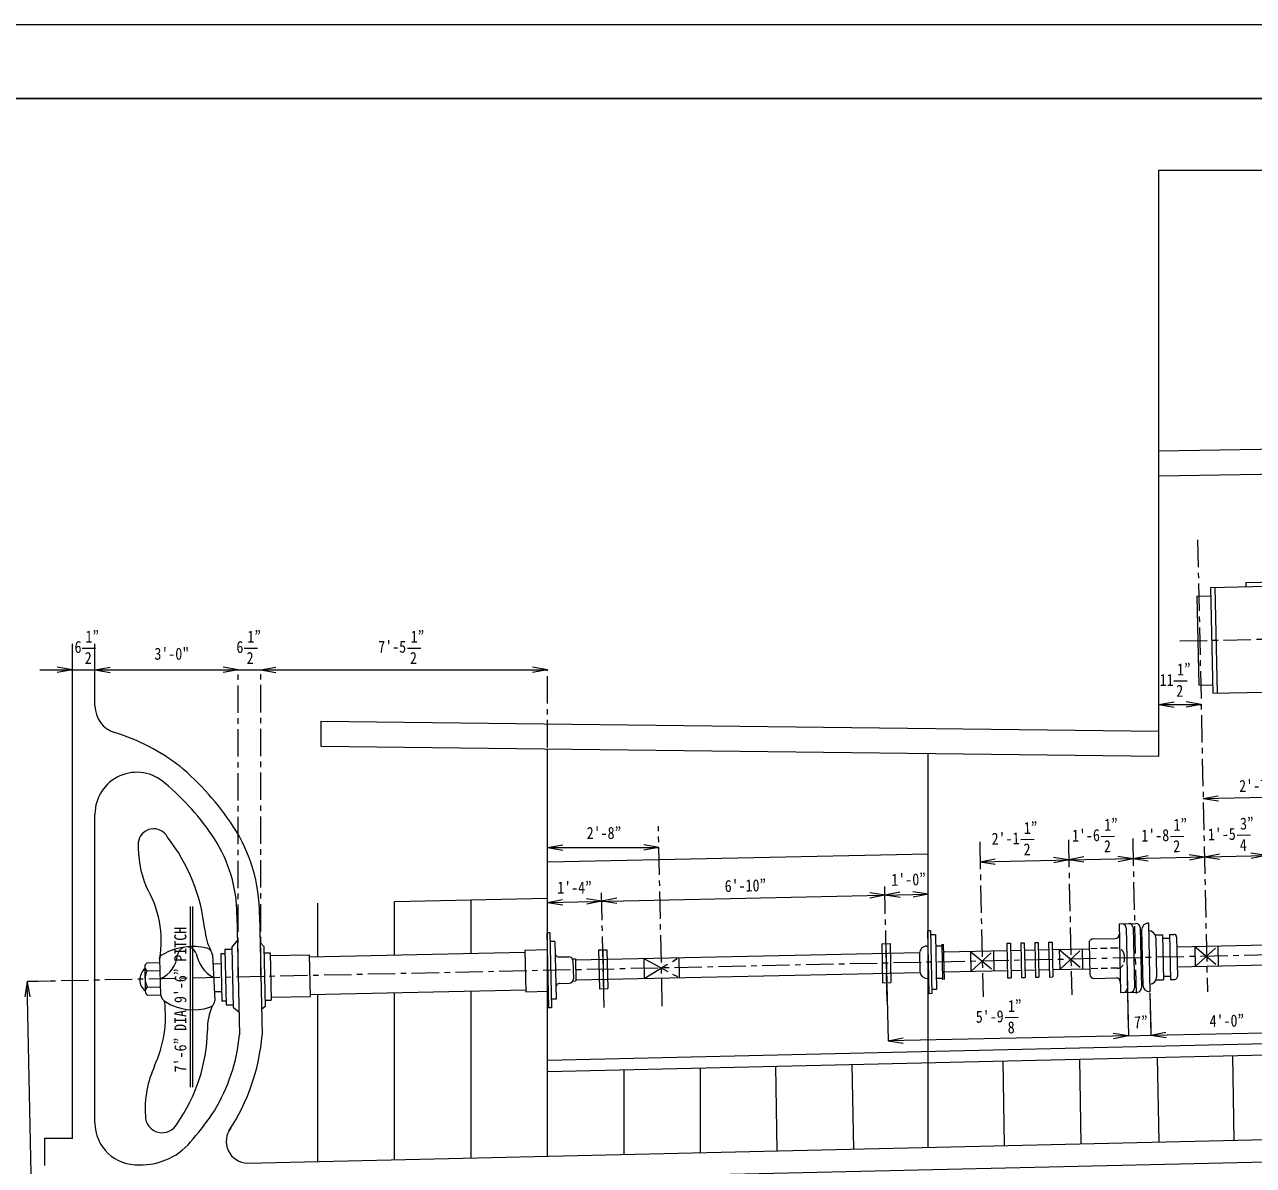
# Model space of a CAD drawing. Units: millimetres, scale not verified. Extents: x -4089 to 4089, y -2931 to 2931.
# Drawn here: x -2771 to -528, y 847 to 2931 of the extents above; entities that cross this region are included whole.
import ezdxf
from ezdxf.enums import TextEntityAlignment as Align

# ---------------------------------------------------------------- set-up
doc = ezdxf.new("R2010")
doc.units = ezdxf.units.MM
doc.header["$LTSCALE"] = 10
doc.linetypes.add('CHAIN1', pattern=[8, 5, -1, 1, -1])
doc.linetypes.add('DASHED1', pattern=[1.8, 1.2, -0.6])
for name, color, linetype, lineweight in [('0-0_0', 3, 'Continuous', 18), ('0-1_芯', 4, 'CHAIN1', 18), ('0-2_寸法', 2, 'Continuous', 18), ('0-F', 3, 'Continuous', 25)]:
    doc.layers.add(name, color=color, linetype=linetype, lineweight=lineweight)
doc.styles.add('ＭＳ ゴシック', font='')
doc.styles.get('ＭＳ ゴシック').set_extended_font_data('MS Gothic')

msp = doc.modelspace()

# ---------------------------------------------------------------- linework, layer by layer
at = {"layer": '0-0_0'}
for p, q in [((-700.88, 1594.91), (-700.88, 2664.9)), ((-700.88, 2664.9), (-243.68, 2664.9)), ((-700.88, 2152.44), (889.16, 2178.26)), ((-700.88, 2106.72), (889.16, 2132.54)), ((-606.62, 1902.85), (142.51, 1919)), ((-542.2, 1911.86), (-542.04, 1904.24)), ((-631.69, 1887.07), (-606.29, 1887.61)), ((-631.69, 1887.07), (-628.18, 1724.54)), ((-606.62, 1902.85), (-602.46, 1709.86)), ((-599, 1903.02), (-594.84, 1710.02)), ((-2684.25, 896.77), (-2684.25, 1799.79)), ((-2642.97, 1686.61), (-2642.97, 1799.79)), ((-628.18, 1724.54), (-602.79, 1725.09)), ((-602.46, 1709.86), (146.67, 1726.01)), ((-2230.65, 1658.98), (-700.88, 1640.63)), ((-2230.65, 1658.98), (-2230.65, 1613.26)), ((-2230.65, 1613.26), (-700.88, 1594.91)), ((-1816.84, 864.5), (-1816.84, 1608.3)), ((-1122.15, 880.54), (-1122.15, 1599.96)), ((-2642.97, 924.88), (-2642.97, 1489.13)), ((-1816.84, 1401.63), (-1122.15, 1416.6)), ((-2235.94, 1228.77), (-2235.94, 1326.55)), ((-2096.24, 1329.56), (-1816.84, 1335.59)), ((-2096.24, 1231.78), (-2096.24, 1329.56)), ((-1956.54, 1234.79), (-1956.54, 1332.57)), ((-2383.89, 1305.24), (-2379.16, 1085.9)), ((-2342.62, 1305.24), (-2337.89, 1085.9)), ((-773.6, 1288.72), (-742.87, 1289.37)), ((-773.6, 1288.72), (-770.89, 1163.34)), ((-760.73, 1281.37), (-758.36, 1171.23)), ((-747.78, 1281.65), (-745.41, 1171.51)), ((-735.09, 1281.92), (-732.71, 1171.78)), ((-720.01, 1289.87), (-717.31, 1164.49)), ((-2393.09, 1245.69), (-2382.88, 1258.06)), ((-1812.6, 1272.18), (-1818.32, 1272.05)), ((-1818.32, 1272.05), (-1815.36, 1134.96)), ((-1812.6, 1272.18), (-1809.64, 1135.08)), ((-1803.68, 1256.51), (-1812.26, 1256.33)), ((-1803.68, 1256.51), (-1801.41, 1151.11)), ((-1117.67, 1275.98), (-1123.38, 1275.86)), ((-1123.38, 1275.86), (-1120.91, 1161.09)), ((-1117.67, 1275.98), (-1115.19, 1161.21)), ((-1108.93, 1268.54), (-1117.5, 1268.36)), ((-1108.93, 1268.54), (-1106.78, 1169.01)), ((-820.98, 1261.02), (-780.64, 1261.89)), ((-732.44, 1276.9), (-730.28, 1176.91)), ((-707.91, 1268.54), (-694.15, 1268.83)), ((-706.74, 1263.48), (-705.19, 1191.43)), ((-694.15, 1268.83), (-692.38, 1186.62)), ((-694.02, 1262.49), (-681.32, 1262.76)), ((-681.46, 1269.11), (-673.84, 1269.27)), ((-681.46, 1269.11), (-679.69, 1186.89)), ((-668.65, 1264.3), (-667.1, 1192.25)), ((-2405.8, 1233.99), (-2413.42, 1233.82)), ((-2413.42, 1233.82), (-2411.56, 1147.51)), ((-2393.01, 1241.88), (-2405.96, 1241.6)), ((-2405.96, 1241.6), (-2403.77, 1140.05)), ((-2393.09, 1245.69), (-2390.74, 1136.52)), ((-2334.76, 1246.95), (-2341.52, 1254.46)), ((-2334.76, 1246.95), (-2332.4, 1137.78)), ((-2334.51, 1235.53), (-2323.08, 1235.77)), ((-2323.08, 1235.77), (-2321.22, 1149.45)), ((-2251.81, 1228.43), (-1858.2, 1236.91)), ((-1858.28, 1240.72), (-1817.66, 1241.6)), ((-1858.28, 1240.72), (-1856.64, 1164.54)), ((-1765.87, 1222.87), (-1137.77, 1236.41)), ((-1723.62, 1241.07), (-1708.39, 1241.4)), ((-1723.62, 1241.07), (-1722.09, 1169.99)), ((-1716, 1241.24), (-1714.47, 1170.15)), ((-1708.39, 1241.4), (-1706.85, 1170.32)), ((-1206.73, 1252.22), (-1191.5, 1252.55)), ((-1206.73, 1252.22), (-1205.2, 1181.13)), ((-1199.11, 1252.38), (-1197.58, 1181.29)), ((-1191.5, 1252.55), (-1189.96, 1181.46)), ((-1137.74, 1234.91), (-1137.02, 1201.4)), ((-1125.32, 1247.88), (-1122.15, 1247.95)), ((-1108.49, 1248.24), (-1097.06, 1248.49)), ((-1097.13, 1251.43), (-1095.73, 1186.64)), ((-1094.59, 1251.49), (-1093.19, 1186.69)), ((-1094.28, 1237.35), (-978.06, 1239.85)), ((-1044.7, 1238.22), (-1043.91, 1201.7)), ((-1003.06, 1239.32), (-1002.27, 1202.8)), ((-978.35, 1253.33), (-972.01, 1253.47)), ((-978.35, 1253.33), (-976.99, 1189.86)), ((-972.01, 1253.47), (-970.64, 1190)), ((-971.71, 1239.99), (-952.68, 1240.4)), ((-952.97, 1253.88), (-946.62, 1254.02)), ((-952.97, 1253.88), (-951.6, 1190.41)), ((-946.62, 1254.02), (-945.25, 1190.54)), ((-946.33, 1240.54), (-927.29, 1240.95)), ((-927.58, 1254.43), (-921.23, 1254.56)), ((-927.58, 1254.43), (-926.21, 1190.96)), ((-921.23, 1254.56), (-919.86, 1191.09)), ((-920.94, 1241.09), (-901.9, 1241.5)), ((-902.19, 1254.97), (-895.84, 1255.11)), ((-902.19, 1254.97), (-900.82, 1191.5)), ((-895.84, 1255.11), (-894.47, 1191.64)), ((-895.55, 1241.63), (-828.22, 1243.08)), ((-882.81, 1241.71), (-882.03, 1205.19)), ((-841.17, 1242.81), (-840.39, 1206.29)), ((-828.44, 1253.24), (-827.21, 1196.41)), ((-668.27, 1246.53), (-465.74, 1250.9)), ((-635.22, 1247.05), (-634.43, 1210.53)), ((-593.58, 1248.14), (-592.79, 1211.63)), ((-2524.83, 1217.43), (-2548.03, 1216.93)), ((-2524.98, 1224.58), (-2523.57, 1159.08)), ((-2428.62, 1231.85), (-2424.44, 1148.83)), ((-2428.27, 1215.73), (-2413.03, 1216.06)), ((-2322.98, 1230.7), (-2251.89, 1232.24)), ((-2251.89, 1232.24), (-2250.25, 1156.05)), ((-1795.61, 1228.09), (-1778.19, 1228.47)), ((-1771.51, 1224.8), (-1765.92, 1224.92)), ((-1770.41, 1221.01), (-1769.69, 1188.01)), ((-1765.92, 1224.92), (-1765.04, 1184.3)), ((-1641.27, 1225.56), (-1640.49, 1189.04)), ((-1577.29, 1226.94), (-1576.5, 1190.42)), ((-667.48, 1210.02), (-464.95, 1214.38)), ((-2552.1, 1209.71), (-2551.15, 1165.62)), ((-2547.72, 1202.67), (-2524.52, 1203.17)), ((-1765.09, 1186.35), (-1136.99, 1199.89)), ((-1124.05, 1188.98), (-1122.15, 1189.02)), ((-1107.22, 1189.34), (-1095.79, 1189.59)), ((-1093.5, 1200.83), (-977.28, 1203.34)), ((-976.99, 1189.86), (-970.64, 1190)), ((-970.93, 1203.47), (-951.89, 1203.88)), ((-951.6, 1190.41), (-945.25, 1190.54)), ((-945.54, 1204.02), (-926.5, 1204.43)), ((-926.21, 1190.96), (-919.86, 1191.09)), ((-920.15, 1204.57), (-901.11, 1204.98)), ((-900.82, 1191.5), (-894.47, 1191.64)), ((-894.76, 1205.12), (-827.43, 1206.57)), ((-819.43, 1188.96), (-779.09, 1189.83)), ((-692.52, 1192.97), (-679.82, 1193.24)), ((-2547.08, 1172.84), (-2523.88, 1173.34)), ((-2250.33, 1159.86), (-1856.72, 1168.35)), ((-1794.57, 1179.86), (-1777.15, 1180.23)), ((-1770.63, 1184.18), (-1765.04, 1184.3)), ((-1722.09, 1169.99), (-1706.85, 1170.32)), ((-1205.2, 1181.13), (-1189.96, 1181.46)), ((-1106.78, 1169.01), (-1115.36, 1168.83)), ((-706.14, 1186.32), (-692.38, 1186.62)), ((-679.69, 1186.89), (-672.07, 1187.06)), ((-2546.77, 1158.58), (-2523.57, 1159.08)), ((-2425.25, 1164.99), (-2411.94, 1165.28)), ((-2403.94, 1147.67), (-2411.56, 1147.51)), ((-2332.65, 1149.21), (-2321.22, 1149.45)), ((-2321.33, 1154.52), (-2250.25, 1156.05)), ((-2235.94, 854.83), (-2235.94, 1160.17)), ((-2096.24, 858.05), (-2096.24, 1163.18)), ((-1956.54, 861.28), (-1956.54, 1166.2)), ((-1856.64, 1164.54), (-1816.02, 1165.41)), ((-1801.41, 1151.11), (-1809.99, 1150.93)), ((-1115.19, 1161.21), (-1120.91, 1161.09)), ((-770.89, 1163.34), (-740.17, 1164)), ((-2390.82, 1140.33), (-2403.77, 1140.05)), ((-2390.74, 1136.52), (-2380.07, 1127.8)), ((-2332.4, 1137.78), (-2338.88, 1132)), ((-1816.84, 1039.6), (2230.96, 1133.25)), ((-1809.64, 1135.08), (-1815.36, 1134.96)), ((-1816.84, 1019.27), (2230.96, 1112.92)), ((-1258.05, 877.4), (-1260.75, 1032.14)), ((-982.46, 883.77), (-985.16, 1038.52)), ((-842.79, 886.99), (-845.49, 1041.75)), ((-700.59, 890.27), (-703.29, 1045.04)), ((-563.46, 893.44), (-566.16, 1048.21)), ((-1677.14, 867.73), (-1677.14, 1022.51)), ((-1537.44, 870.95), (-1537.44, 1025.74)), ((-1397.75, 874.18), (-1400.45, 1028.91)), ((-2364.37, 851.86), (2230.08, 957.93)), ((-2593.79, 805.67), (2230.08, 917.29))]:
    msp.add_line(p, q, dxfattribs=at)
at = {"layer": '0-0_0', "color": 1, "linetype": 'DASHED1'}
for p, q in [((-777.4, 1244.18), (-828.22, 1243.08)), ((-764.43, 1231.76), (-764.19, 1220.63)), ((-776.61, 1207.66), (-827.43, 1206.57))]:
    msp.add_line(p, q, dxfattribs=at)
at = {"layer": '0-0_0'}
for points in [[(-542.2, 1911.86), (-321.33, 1916.62), (-321.16, 1909)], [(-2684.25, 896.77), (-2734.83, 896.77), (-2734.83, 847.48)]]:
    msp.add_lwpolyline(points, dxfattribs=at)
for centre, radius, start, end in [((-2592.17, 1686.61), 50.8, 180, 252.78022), ((-2719.23, 1276.67), 378.38, 52.19868, 72.78022), ((-2806.32, 1195.57), 496.26, 33.06957, 50.22409), ((-2566.77, 1489.13), 76.2, 47.4329, 180), ((-2806.32, 1195.57), 454.99, 33.06957, 50.22409), ((-2535.83, 1433.92), 28.32, 27.37479, 173.46311), ((-2637.89, 1305.24), 295.27, 0, 33.06957), ((-2366.68, 1430.65), 197.4, 178.11567, 202.06066), ((-2768.42, 1244.84), 327.53, 5.87482, 38.10194), ((-2637.89, 1305.24), 254, 0, 33.06957), ((-2712.05, 1257.9), 190.02, 349.89943, 31.26262), ((-768.35, 1281.21), 7.62, 1.23498, 91.23498), ((-755.62, 1281.26), 7.84, 2.83828, 91.4685), ((-742.7, 1281.76), 7.62, 1.23498, 91.23498), ((-719.74, 1277.17), 12.7, 91.23498, 181.23498), ((-2332.64, 1289.04), 110.49, 185.5458, 206.63467), ((-820.82, 1253.4), 7.62, 91.23498, 181.23498), ((-780.8, 1269.51), 7.62, 271.23498, 1.23498), ((-719.44, 1263.21), 12.7, 1.23498, 91.23498), ((-673.73, 1264.19), 5.08, 1.23498, 91.23498), ((-2464.67, 1137.02), 110.09, 76.12192, 118.83002), ((-2474.63, 1228.57), 18.14, 103.91619, 168.24561), ((-2476.36, 1227.6), 19.25, 20.50128, 83.13644), ((-2393.55, 1247.66), 66.13, 191.61405, 240.08773), ((-2441.31, 1231.57), 12.7, 1.23498, 76.12192), ((-1795.61, 1235.71), 7.62, 181.23498, 272.46996), ((-1125.04, 1235.18), 12.7, 91.23498, 181.23498), ((-2543.97, 1209.88), 8.13, 119.98221, 242.48775), ((-2515.58, 1224.32), 9.4, 103.40397, 184.00581), ((-2543.77, 1235.89), 51.5, 292.33584, 355.96238), ((-1778.02, 1220.85), 7.62, 1.23498, 91.23498), ((-2534.87, 1186.48), 26.32, 130.66758, 231.8077), ((-2523.17, 1188.28), 28.46, 149.62422, 212.84574), ((-1124.32, 1201.67), 12.7, 181.23498, 271.23498), ((-819.59, 1196.58), 7.62, 181.23498, 271.23498), ((-778.92, 1182.21), 7.62, 1.23498, 91.23498), ((-717.89, 1191.15), 12.7, 271.23498, 1.23498), ((-672.18, 1192.14), 5.08, 271.23498, 1.23498), ((-2543.02, 1165.8), 8.13, 119.98221, 242.48775), ((-1794.24, 1172.24), 7.62, 90, 181.23498), ((-1777.31, 1187.85), 7.62, 271.23498, 1.23498), ((-765.98, 1171.07), 7.62, 271.23498, 1.23498), ((-753.03, 1171.34), 7.62, 271.23498, 1.23498), ((-740.33, 1171.62), 7.62, 271.23498, 1.23498), ((-717.59, 1177.19), 12.7, 181.23498, 271.23498), ((-2732.17, 1120.33), 217.97, 335.37707, 7.19364), ((-2503.43, 1163.87), 20.49, 190.2152, 240.77736), ((-2463.11, 1227.45), 95.75, 238.29142, 287.97022), ((-2437.14, 1148.55), 12.7, 286.34804, 1.23498), ((-2327.93, 1095.88), 109.82, 157.00052, 181.17422), ((-2742.97, 1099.17), 305.3, 324.92712, 358.9593), ((-2704.6, 1116.72), 326.89, 328.78276, 354.5891), ((-2707.54, 1115.66), 370.84, 326.49157, 355.4125), ((-2361.45, 950.17), 189.94, 155.30876, 183.72103), ((-2806.32, 1195.57), 454.99, 318.82393, 326.93043), ((-2566.77, 924.88), 76.2, 180, 273.30083), ((-2520.33, 937.84), 30.66, 180, 332.61545), ((-2363.77, 891.47), 39.62, 141.55254, 269.13452), ((-2558.24, 966.58), 117.84, 267.98197, 323.21504)]:
    msp.add_arc(centre, radius, start, end, dxfattribs=at)
at = {"layer": '0-0_0', "color": 1, "linetype": 'DASHED1'}
for centre, start, end in [((-777.13, 1231.48), 1.23498, 91.23498), ((-776.89, 1220.36), 271.23498, 1.23498)]:
    msp.add_arc(centre, 12.7, start, end, dxfattribs=at)
at = {"layer": '0-1_芯'}
for p, q in [((-630.29, 1989.83), (-612.49, 1164.23)), ((-662.84, 1805.1), (212.14, 1823.96)), ((-2381.44, 1193.87), (-2381.44, 1752.54)), ((-2340.18, 1194.76), (-2340.18, 1752.54)), ((-1816.84, 1610.84), (-1816.84, 1752.54)), ((-1607.38, 1138.02), (-1614.48, 1467.23)), ((-1028.07, 1438.4), (-1021.97, 1155.4)), ((-866.18, 1441.89), (-860.08, 1158.89)), ((-748.74, 1444.42), (-742.64, 1161.42)), ((-1713.73, 1135.58), (-1718.32, 1348.84)), ((-1196.84, 1146.72), (-1201.43, 1359.99)), ((224.57, 1247.51), (-2766.29, 1183.04)), ((-1044.7, 1238.22), (-1002.27, 1202.8)), ((-1043.91, 1201.7), (-1003.06, 1239.32)), ((-882.81, 1241.71), (-840.39, 1206.29)), ((-882.03, 1205.19), (-841.17, 1242.81)), ((-635.22, 1247.05), (-592.79, 1211.63)), ((-634.43, 1210.53), (-593.58, 1248.14)), ((-1641.27, 1225.56), (-1576.5, 1190.42)), ((-1640.49, 1189.04), (-1577.29, 1226.94))]:
    msp.add_line(p, q, dxfattribs=at)
at = {"layer": '0-2_寸法'}
for p, q in [((-2641.96, 1791.65), (-2666.07, 1791.65)), ((-2346.51, 1791.65), (-2370.62, 1791.65)), ((-2048.37, 1791.65), (-2072.48, 1791.65)), ((-2743.92, 1752.54), (-1816.84, 1752.54)), ((-2684.25, 1752.54), (-2711.82, 1757.4)), ((-2684.25, 1752.54), (-2711.82, 1747.68)), ((-2642.97, 1752.54), (-2615.4, 1757.4)), ((-2642.97, 1752.54), (-2615.4, 1747.68)), ((-2381.44, 1752.54), (-2409.01, 1757.4)), ((-2381.44, 1752.54), (-2409.01, 1747.68)), ((-2340.18, 1752.54), (-2312.61, 1757.4)), ((-2340.18, 1752.54), (-2312.61, 1747.68)), ((-1816.84, 1752.54), (-1844.41, 1757.4)), ((-1816.84, 1752.54), (-1844.41, 1747.68)), ((-649.58, 1731.7), (-673.69, 1731.7)), ((-700.88, 1689.37), (-673.3, 1694.23)), ((-700.88, 1689.37), (-623.7, 1689.37)), ((-700.88, 1689.37), (-673.3, 1684.51)), ((-623.7, 1689.37), (-651.27, 1694.23)), ((-623.7, 1689.37), (-651.27, 1684.51)), ((-623.7, 1686.51), (-623.7, 1689.37)), ((-620.1, 1517.19), (-592.64, 1522.65)), ((-620.1, 1517.19), (-423.3, 1521.44)), ((-620.1, 1517.19), (-592.43, 1512.93)), ((-928.72, 1442.46), (-952.82, 1441.94)), ((-781.91, 1448.31), (-806.02, 1447.79)), ((-655.42, 1448.31), (-679.53, 1447.79)), ((-533.97, 1450.5), (-558.08, 1449.98)), ((-1816.84, 1428.11), (-1789.26, 1432.97)), ((-1816.84, 1428.11), (-1613.64, 1428.11)), ((-1816.84, 1428.11), (-1789.26, 1423.25)), ((-1613.64, 1428.11), (-1641.21, 1432.97)), ((-1613.64, 1428.11), (-1641.21, 1423.25)), ((-1613.64, 1425.57), (-1613.64, 1428.11)), ((-1027.29, 1401.9), (-505.13, 1413.16)), ((-775.41, 1402.47), (-720.49, 1413.38)), ((-645.48, 1415), (-590.13, 1406.46)), ((-645.27, 1405.28), (-590.34, 1416.19)), ((-505.13, 1413.16), (-532.81, 1417.43)), ((-505.13, 1413.16), (-532.6, 1407.71)), ((-1027.29, 1401.9), (-999.82, 1407.36)), ((-1027.29, 1401.9), (-999.61, 1397.64)), ((-837.73, 1401.13), (-893.07, 1409.66)), ((-837.93, 1410.85), (-892.86, 1399.94)), ((-775.62, 1412.19), (-720.28, 1403.66)), ((-1173.56, 1346.55), (-1228.49, 1335.64)), ((-1122.15, 1342.79), (-1149.82, 1347.06)), ((-1816.84, 1327.82), (-1122.15, 1342.79)), ((-1816.84, 1327.82), (-1789.37, 1333.27)), ((-1816.84, 1327.82), (-1789.16, 1323.55)), ((-1690.24, 1325.68), (-1745.59, 1334.21)), ((-1690.45, 1335.4), (-1745.38, 1324.49)), ((-1173.35, 1336.82), (-1228.7, 1345.36)), ((-1122.15, 1342.79), (-1149.61, 1337.34)), ((-2468.64, 990.32), (-2468.64, 1320.27)), ((-2464.07, 990.32), (-2464.07, 1320.27)), ((-2767.02, 1183.02), (-2771.29, 1155.35)), ((-1197.53, 1178.76), (-1195.29, 1074.82)), ((-758.73, 1188.22), (-756.49, 1084.28)), ((-758.14, 1161.07), (-756.78, 1097.53)), ((-717.26, 1161.95), (-715.89, 1098.41)), ((-717.26, 1161.95), (-715.61, 1085.16)), ((-957.63, 1117.43), (-981.73, 1116.91)), ((-715.61, 1085.16), (177.12, 1104.4)), ((-756.49, 1084.28), (-784.16, 1088.54)), ((-756.49, 1084.28), (-783.95, 1078.82)), ((-756.49, 1084.28), (-715.6, 1085.15)), ((-715.61, 1085.16), (-688.14, 1090.61)), ((-715.61, 1085.16), (-687.93, 1080.89)), ((-1195.29, 1074.82), (-1167.61, 1070.55))]:
    msp.add_line(p, q, dxfattribs=at)
for points in [[(-2726.22, 1183.9), (-2767.02, 1183.02), (-2761.57, 1155.56)], [(-2718.03, 803.89), (-2758.83, 803.01), (-2767.02, 1183.02)], [(-756.49, 1084.28), (-1195.29, 1074.82), (-1167.82, 1080.27)]]:
    msp.add_lwpolyline(points, dxfattribs=at)
at = {"layer": '0-F', "lineweight": 18}
msp.add_line((-4088.63, 2930.65), (4088.7, 2930.65), dxfattribs=at)
at = {"layer": '0-F'}
msp.add_line((-3953.39, 2795.41), (3953.39, 2795.41), dxfattribs=at)

# ---------------------------------------------------------------- texts
at = {"layer": '0-2_寸法', "style": 'ＭＳ ゴシック', "width": 0.85}
for s, p in [('1”', (-2660.31, 1795.49)), ('1”', (-2364.85, 1795.49)), ('1”', (-2066.71, 1795.49)), ('6', (-2680.23, 1776.65)), ('6', (-2384.78, 1776.65)), ("7'-5", (-2125.89, 1777.11)), ('2', (-2661.66, 1756.48)), ('3\'-0"', (-2534.49, 1764.27)), ('2', (-2366.21, 1756.48)), ('2', (-2068.06, 1756.48)), ('1”', (-667.93, 1735.54)), ('11', (-699.49, 1716.34)), ('2', (-669.28, 1696.53)), ("2'-8”", (-1745.38, 1437.01)), ("1'-4”", (-1799.23, 1337.31))]:
    msp.add_text(s, height=21.99, dxfattribs=at).set_placement(p, align=Align.BOTTOM_LEFT)
for s, rotation, p in [('2\'-7"', 1.235, (-554.11, 1522.69)), ('1”', 1.235, (-800.34, 1451.75)), ('1”', 1.235, (-673.85, 1451.75)), ('3”', 1.235, (-552.4, 1453.94)), ('1”', 1.235, (-947.14, 1445.91)), ("1'-6", 1.235, (-859.11, 1432.11)), ("1'-8", 1.235, (-732.62, 1432.11)), ("1'-5", 1.235, (-611.17, 1434.29)), ("2'-1", 1.235, (-1005.91, 1426.26)), ('2', 1.235, (-800.85, 1412.72)), ('2', 1.235, (-674.36, 1412.72)), ('4', 1.235, (-552.91, 1414.91)), ('2', 1.235, (-947.65, 1406.87)), ("6'-10”", 1.235, (-1493.15, 1340.12)), ("1'-0”", 1.235, (-1188.87, 1351.33)), ("7'-6” DIA 9'-6” PITCH", 90, (-2469.56, 1017.5)), ('1”', 1.235, (-976.05, 1120.87)), ("5'-9", 1.235, (-1034.82, 1101.23)), ('7”', 1.235, (-745.88, 1091.31)), ("4'-0”", 1.235, (-607.95, 1093.39)), ('8', 1.235, (-976.56, 1081.84))]:
    msp.add_text(s, height=21.99, rotation=rotation, dxfattribs=at).set_placement(p, align=Align.BOTTOM_LEFT)

doc.saveas('drawing.dxf')
